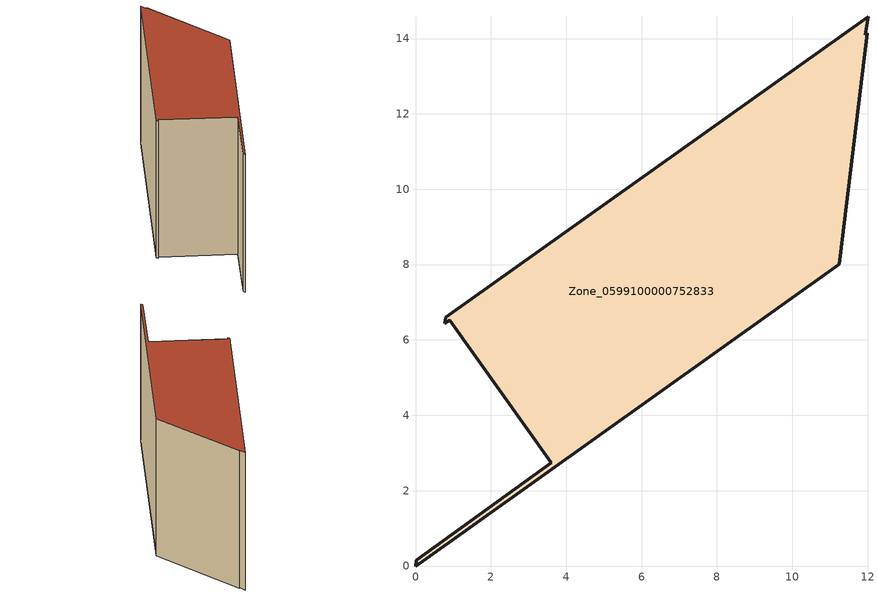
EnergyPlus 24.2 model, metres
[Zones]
Zone_0599100000752833
 floor ground (C_G): 11.93,14.11 11.99,14.14 11.24,8 0,0 0.02,0.16 3.61,2.74 0.91,6.53 0.78,6.44 0.8,6.61 12.01,14.57 z0
 wall outside (C_F): 0.8,6.61 0.78,6.44 0.91,6.53 3.61,2.74 0.02,0.16 0,0 11.24,8 11.99,14.14 11.93,14.11 12.01,14.57 0.8,6.61 z0:9.2
 roof outside (C_R): 12.01,14.57 0.8,6.61 0.78,6.44 0.91,6.53 3.61,2.74 0.02,0.16 0,0 11.24,8 11.99,14.14 11.93,14.11 z9.2
[BUILDING]
Pand.0599100000752833: North Axis=0; Terrain=City; Loads Convergence Tolerance Value=0.04; Temperature Convergence Tolerance Value=0.4; Solar Distribution=FullExterior; Maximum Number of Warmup Days=25; Minimum Number of Warmup Days=1
[Site:Location]
Rotterdam.The.Hague.AP_ZH_NLD Design_Conditions: Latitude=51.96; Longitude=4.45; Time Zone=1; Elevation=-4.5
[SITE:GROUNDTEMPERATURE:BUILDINGSURFACE]
18, 18, 18, 18, 18, 18, 18, 18, 18, 18, 18, 18
[MATERIAL] Thermal Absorptance=0.9; Solar Absorptance=0.7; Visible Absorptance=0.7
Name | Roughness | Thickness | Conductivity | Density | Specific Heat
G.TI.2006-2014 | MediumSmooth | 0.15 | 0.06 | 540 | 1210
F.TI.2006-2014 | Rough | 0.3 | 0.12 | 1920 | 840
R.TI.2006-2014 | MediumRough | 0.2 | 0.08 | 1500 | 1000
[CONSTRUCTION]
C_G: G.TI.2006-2014
C_F: F.TI.2006-2014
C_R: R.TI.2006-2014
[ZONE]
Zone_0599100000752833: Type=1; Multiplier=1; Ceiling Height=Autocalculate; Volume=Autocalculate; Floor Area=autocalculate; Part of Total Floor Area=Yes
[ZONEINFILTRATION:DESIGNFLOWRATE]
Infil_Zone_0599100000752833: Zone or ZoneList or Space or SpaceList=Zone_0599100000752833; Schedule=AlwaysOn; Design Flow Rate Calculation Method=Flow/Area; Flow Rate per Floor Area=0.0015; Constant Term Coefficient=1; Temperature Term Coefficient=0; Velocity Term Coefficient=0; Velocity Squared Term Coefficient=0
[HVACTEMPLATE:ZONE:IDEALLOADSAIRSYSTEM]
Zone_0599100000752833: Maximum Heating Supply Air Temperature=50; Minimum Cooling Supply Air Temperature=13; Maximum Heating Supply Air Humidity Ratio=0.0156; Minimum Cooling Supply Air Humidity Ratio=0.0077; Heating Limit=NoLimit; Cooling Limit=NoLimit; Dehumidification Control Type=ConstantSensibleHeatRatio; Cooling Sensible Heat Ratio=0.7; Dehumidification Setpoint=60; Humidification Control Type=None; Humidification Setpoint=30; Outdoor Air Method=None; Outdoor Air Flow Rate per Person=0.00944; Outdoor Air Flow Rate per Zone Floor Area=0; Outdoor Air Flow Rate per Zone=0; Demand Controlled Ventilation Type=None; Outdoor Air Economizer Type=NoEconomizer; Heat Recovery Type=None; Sensible Heat Recovery Effectiveness=0.7; Latent Heat Recovery Effectiveness=0.65
[ZONECONTROL:THERMOSTAT]
ThermostatControl_Zone_0599100000752833: Zone or ZoneList=Zone_0599100000752833; Control Type Schedule=DualSetpointControlType; Control 1=Thermostat_Zone_0599100000752833; Temperature Difference Between Cutout And Setpoint=0
[THERMOSTATSETPOINT:DUALSETPOINT]
Thermostat_Zone_0599100000752833: Heating Setpoint Temperature Schedule=HeatingSetpoint_Zone_0599100000752833; Cooling Setpoint Temperature Schedule=CoolingSetpoint_Zone_0599100000752833
[SCHEDULE:COMPACT]
HeatingSetpoint_Zone_0599100000752833: Through: 12/31, For: AllDays, Until: 24:00, 21
CoolingSetpoint_Zone_0599100000752833: Through: 12/31, For: AllDays, Until: 24:00, 24
DualSetpointControlType: Through: 12/31, For: AllDays, Until: 24:00, 4
AlwaysOn: Through: 12/31, For: AllDays, Until: 24:00, 1
